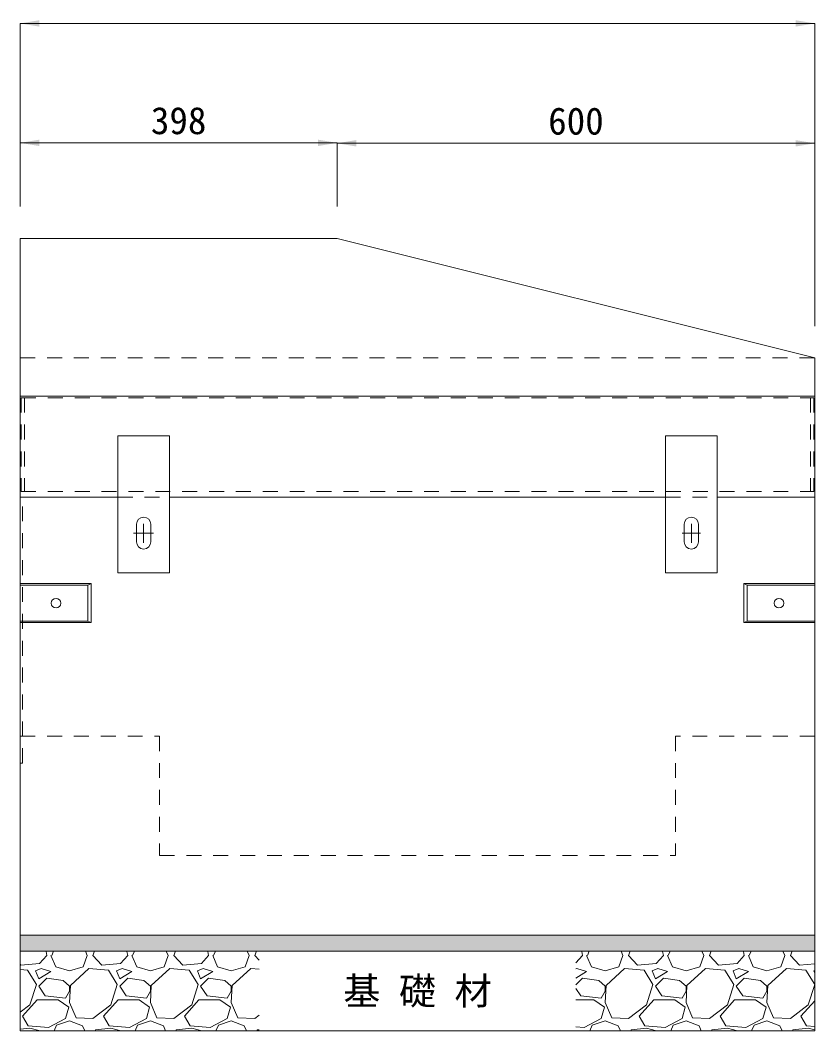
# Model space of a CAD drawing. Units: millimetres at full size. Extents: x 95 to 26200, y 7460 to 13400.
# Drawn here: x 2091 to 3089, y 10595 to 11864 of the extents above; entities that cross this region are included whole.
import ezdxf
from ezdxf.enums import TextEntityAlignment as Align

# ---------------------------------------------------------------- set-up
doc = ezdxf.new("R2010")
doc.units = ezdxf.units.MM
doc.header["$LTSCALE"] = 25
doc.linetypes.add('USER1', pattern=[1.35, 0.75, -0.6])
doc.linetypes.add('USER2', pattern=[28.575, 19.05, -3.175, 3.175, -3.175])
for name, color, linetype, lineweight in [('インサート', 3, 'USER1', 5), ('ハッチング_基礎', 150, 'Continuous', 5), ('プレート', 3, 'Continuous', 9), ('寸法線', 7, 'Continuous', 13), ('本体', 2, 'Continuous', 20), ('舗装・基礎', 7, 'Continuous', 20), ('補助線', 8, 'Continuous', 20), ('ｸﾞﾚｰﾁﾝｸﾞ', 7, 'USER1', 9)]:
    doc.layers.add(name, color=color, linetype=linetype, lineweight=lineweight)
doc.layers.add('ハッチング', color=7, linetype='Continuous')
doc.layers.add('文字', color=7, linetype='Continuous')
doc.styles.add('ＭＳ ゴシック', font='')
doc.styles.get('ＭＳ ゴシック').set_extended_font_data('MS Gothic')

# ---------------------------------------------------------------- blocks, each defined once
blk = doc.blocks.new('filled_arrow')
at = {"color": 0, "linetype": 'Continuous', "lineweight": -2}
blk.add_solid([(7.5, 1.25), (0, 0), (7.5, -1.25)], dxfattribs=at)

msp = doc.modelspace()

# ---------------------------------------------------------------- hatches: boundary and pattern name
at = {"layer": 'ハッチング'}
msp.add_hatch(color=256, dxfattribs=at).paths.add_polyline_path([(2090.53, 10715.09), (2090.53, 10695.09), (3088.53, 10695.09), (3088.53, 10715.09)])

# ---------------------------------------------------------------- linework, layer by layer
at = {"layer": 'インサート', "linetype": 'Continuous'}
for centre in [(2135.53, 11132.08), (3043.53, 11132.08)]:
    msp.add_circle(centre, 6, dxfattribs=at)
at = {"layer": 'ハッチング_基礎'}
for p, q in [((2124.03, 10689.71), (2114.89, 10679.55)), ((2123.02, 10694.79), (2121.84, 10695.09)), ((2124.03, 10689.71), (2123.02, 10694.79)), ((2129.11, 10689.71), (2135.21, 10675.49)), ((2130.13, 10689.71), (2132.43, 10695.09)), ((2169.75, 10675.49), (2174.83, 10689.71)), ((2172.35, 10695.09), (2174.83, 10689.71)), ((2181.94, 10689.71), (2183.96, 10695.09)), ((2193.12, 10677.52), (2181.94, 10689.71)), ((2225.63, 10689.71), (2216.49, 10679.55)), ((2224.62, 10694.79), (2223.44, 10695.09)), ((2225.63, 10689.71), (2224.62, 10694.79)), ((2230.71, 10689.71), (2236.81, 10675.49)), ((2231.73, 10689.71), (2234.03, 10695.09)), ((2271.35, 10675.49), (2276.43, 10689.71)), ((2273.95, 10695.09), (2276.43, 10689.71)), ((2283.54, 10689.71), (2285.56, 10695.09)), ((2294.72, 10677.52), (2283.54, 10689.71)), ((2327.23, 10689.71), (2318.09, 10679.55)), ((2326.22, 10694.79), (2325.04, 10695.09)), ((2327.23, 10689.71), (2326.22, 10694.79)), ((2332.31, 10689.71), (2338.41, 10675.49)), ((2333.33, 10689.71), (2335.63, 10695.09)), ((2372.95, 10675.49), (2378.03, 10689.71)), ((2375.55, 10695.09), (2378.03, 10689.71)), ((2385.14, 10689.71), (2387.16, 10695.09)), ((2390.53, 10683.84), (2385.14, 10689.71)), ((2796.83, 10689.71), (2788.53, 10680.48)), ((2795.82, 10694.79), (2794.64, 10695.09)), ((2796.83, 10689.71), (2795.82, 10694.79)), ((2801.91, 10689.71), (2808.01, 10675.49)), ((2802.93, 10689.71), (2805.23, 10695.09)), ((2842.55, 10675.49), (2847.63, 10689.71)), ((2845.15, 10695.09), (2847.63, 10689.71)), ((2854.74, 10689.71), (2856.76, 10695.09)), ((2865.92, 10677.52), (2854.74, 10689.71)), ((2898.43, 10689.71), (2889.29, 10679.55)), ((2897.42, 10694.79), (2896.24, 10695.09)), ((2898.43, 10689.71), (2897.42, 10694.79)), ((2903.51, 10689.71), (2909.61, 10675.49)), ((2904.53, 10689.71), (2906.83, 10695.09)), ((2944.15, 10675.49), (2949.23, 10689.71)), ((2946.75, 10695.09), (2949.23, 10689.71)), ((2956.34, 10689.71), (2958.36, 10695.09)), ((2967.52, 10677.52), (2956.34, 10689.71)), ((3000.03, 10689.71), (2990.89, 10679.55)), ((2999.02, 10694.79), (2997.84, 10695.09)), ((3000.03, 10689.71), (2999.02, 10694.79)), ((3005.11, 10689.71), (3011.21, 10675.49)), ((3006.13, 10689.71), (3008.43, 10695.09)), ((3045.75, 10675.49), (3050.83, 10689.71)), ((3048.35, 10695.09), (3050.83, 10689.71)), ((3057.94, 10689.71), (3059.96, 10695.09)), ((3069.12, 10677.52), (3057.94, 10689.71)), ((2091.52, 10677.52), (2090.53, 10678.6)), ((2114.89, 10679.55), (2091.52, 10677.52)), ((2116.92, 10673.46), (2109.81, 10670.41)), ((2129.11, 10669.39), (2116.92, 10673.46)), ((2135.21, 10675.49), (2152.48, 10670.41)), ((2152.48, 10670.41), (2169.75, 10675.49)), ((2176.86, 10673.46), (2153.5, 10652.12)), ((2201.25, 10671.42), (2176.86, 10673.46)), ((2216.49, 10679.55), (2193.12, 10677.52)), ((2218.52, 10673.46), (2211.41, 10670.41)), ((2230.71, 10669.39), (2218.52, 10673.46)), ((2236.81, 10675.49), (2254.08, 10670.41)), ((2254.08, 10670.41), (2271.35, 10675.49)), ((2278.46, 10673.46), (2255.1, 10652.12)), ((2302.85, 10671.42), (2278.46, 10673.46)), ((2318.09, 10679.55), (2294.72, 10677.52)), ((2320.12, 10673.46), (2313.01, 10670.41)), ((2332.31, 10669.39), (2320.12, 10673.46)), ((2338.41, 10675.49), (2355.68, 10670.41)), ((2355.68, 10670.41), (2372.95, 10675.49)), ((2380.06, 10673.46), (2356.7, 10652.12)), ((2390.53, 10672.58), (2380.06, 10673.46)), ((2789.72, 10673.46), (2788.53, 10672.94)), ((2801.91, 10669.39), (2789.72, 10673.46)), ((2808.01, 10675.49), (2825.28, 10670.41)), ((2825.28, 10670.41), (2842.55, 10675.49)), ((2849.66, 10673.46), (2826.3, 10652.12)), ((2874.05, 10671.42), (2849.66, 10673.46)), ((2889.29, 10679.55), (2865.92, 10677.52)), ((2891.32, 10673.46), (2884.21, 10670.41)), ((2903.51, 10669.39), (2891.32, 10673.46)), ((2909.61, 10675.49), (2926.88, 10670.41)), ((2926.88, 10670.41), (2944.15, 10675.49)), ((2951.26, 10673.46), (2927.9, 10652.12)), ((2975.65, 10671.42), (2951.26, 10673.46)), ((2990.89, 10679.55), (2967.52, 10677.52)), ((2992.92, 10673.46), (2985.81, 10670.41)), ((3005.11, 10669.39), (2992.92, 10673.46)), ((3011.21, 10675.49), (3028.48, 10670.41)), ((3028.48, 10670.41), (3045.75, 10675.49)), ((3052.86, 10673.46), (3029.5, 10652.12)), ((3077.25, 10671.42), (3052.86, 10673.46)), ((3088.53, 10679.21), (3069.12, 10677.52)), ((2099.65, 10671.42), (2090.53, 10672.18)), ((2110.82, 10653.14), (2099.65, 10671.42)), ((2109.81, 10670.41), (2113.87, 10660.25)), ((2113.87, 10660.25), (2129.11, 10669.39)), ((2124.03, 10661.26), (2113.87, 10651.1)), ((2144.35, 10658.22), (2124.03, 10661.26)), ((2212.42, 10653.14), (2201.25, 10671.42)), ((2211.41, 10670.41), (2215.47, 10660.25)), ((2215.47, 10660.25), (2230.71, 10669.39)), ((2225.63, 10661.26), (2215.47, 10651.1)), ((2245.95, 10658.22), (2225.63, 10661.26)), ((2314.02, 10653.14), (2302.85, 10671.42)), ((2313.01, 10670.41), (2317.07, 10660.25)), ((2317.07, 10660.25), (2332.31, 10669.39)), ((2327.23, 10661.26), (2317.07, 10651.1)), ((2347.55, 10658.22), (2327.23, 10661.26)), ((2788.53, 10661.36), (2801.91, 10669.39)), ((2796.83, 10661.26), (2788.53, 10652.96)), ((2817.15, 10658.22), (2796.83, 10661.26)), ((2885.22, 10653.14), (2874.05, 10671.42)), ((2884.21, 10670.41), (2888.27, 10660.25)), ((2888.27, 10660.25), (2903.51, 10669.39)), ((2898.43, 10661.26), (2888.27, 10651.1)), ((2918.75, 10658.22), (2898.43, 10661.26)), ((2986.82, 10653.14), (2975.65, 10671.42)), ((2985.81, 10670.41), (2989.87, 10660.25)), ((2989.87, 10660.25), (3005.11, 10669.39)), ((3000.03, 10661.26), (2989.87, 10651.1)), ((3020.35, 10658.22), (3000.03, 10661.26)), ((3088.42, 10653.14), (3077.25, 10671.42)), ((3088.53, 10670.89), (3087.41, 10670.41)), ((3087.41, 10670.41), (3088.53, 10667.61)), ((2102.7, 10627.74), (2110.82, 10653.14)), ((2113.87, 10651.1), (2122, 10638.91)), ((2152.48, 10651.1), (2144.35, 10658.22)), ((2153.5, 10652.12), (2152.48, 10630.78)), ((2152.48, 10645.01), (2152.48, 10651.1)), ((2204.3, 10627.74), (2212.42, 10653.14)), ((2215.47, 10651.1), (2223.6, 10638.91)), ((2254.08, 10651.1), (2245.95, 10658.22)), ((2255.1, 10652.12), (2254.08, 10630.78)), ((2254.08, 10645.01), (2254.08, 10651.1)), ((2305.9, 10627.74), (2314.02, 10653.14)), ((2317.07, 10651.1), (2325.2, 10638.91)), ((2355.68, 10651.1), (2347.55, 10658.22)), ((2356.7, 10652.12), (2355.68, 10630.78)), ((2355.68, 10645.01), (2355.68, 10651.1)), ((2788.53, 10648.32), (2794.8, 10638.91)), ((2825.28, 10651.1), (2817.15, 10658.22)), ((2826.3, 10652.12), (2825.28, 10630.78)), ((2825.28, 10645.01), (2825.28, 10651.1)), ((2877.1, 10627.74), (2885.22, 10653.14)), ((2888.27, 10651.1), (2896.4, 10638.91)), ((2926.88, 10651.1), (2918.75, 10658.22)), ((2927.9, 10652.12), (2926.88, 10630.78)), ((2926.88, 10645.01), (2926.88, 10651.1)), ((2978.7, 10627.74), (2986.82, 10653.14)), ((2989.87, 10651.1), (2998, 10638.91)), ((3028.48, 10651.1), (3020.35, 10658.22)), ((3029.5, 10652.12), (3028.48, 10630.78)), ((3028.48, 10645.01), (3028.48, 10651.1)), ((3080.3, 10627.74), (3088.42, 10653.14)), ((2122, 10638.91), (2147.4, 10635.86)), ((2147.4, 10635.86), (2152.48, 10645.01)), ((2223.6, 10638.91), (2249, 10635.86)), ((2249, 10635.86), (2254.08, 10645.01)), ((2325.2, 10638.91), (2350.6, 10635.86)), ((2350.6, 10635.86), (2355.68, 10645.01)), ((2794.8, 10638.91), (2820.2, 10635.86)), ((2820.2, 10635.86), (2825.28, 10645.01)), ((2896.4, 10638.91), (2921.8, 10635.86)), ((2921.8, 10635.86), (2926.88, 10645.01)), ((2998, 10638.91), (3023.4, 10635.86)), ((3023.4, 10635.86), (3028.48, 10645.01)), ((2090.53, 10618.33), (2102.7, 10627.74)), ((2093.55, 10613.51), (2111.84, 10633.83)), ((2111.84, 10633.83), (2138.26, 10633.83)), ((2138.26, 10633.83), (2151.46, 10624.69)), ((2151.46, 10624.69), (2147.4, 10610.46)), ((2152.48, 10630.78), (2160.61, 10611.48)), ((2181.94, 10610.46), (2204.3, 10627.74)), ((2195.15, 10613.51), (2213.44, 10633.83)), ((2213.44, 10633.83), (2239.86, 10633.83)), ((2239.86, 10633.83), (2253.06, 10624.69)), ((2253.06, 10624.69), (2249, 10610.46)), ((2254.08, 10630.78), (2262.21, 10611.48)), ((2283.54, 10610.46), (2305.9, 10627.74)), ((2296.75, 10613.51), (2315.04, 10633.83)), ((2315.04, 10633.83), (2341.46, 10633.83)), ((2341.46, 10633.83), (2354.66, 10624.69)), ((2354.66, 10624.69), (2350.6, 10610.46)), ((2355.68, 10630.78), (2363.81, 10611.48)), ((2788.53, 10633.83), (2811.06, 10633.83)), ((2811.06, 10633.83), (2824.26, 10624.69)), ((2824.26, 10624.69), (2820.2, 10610.46)), ((2825.28, 10630.78), (2833.41, 10611.48)), ((2854.74, 10610.46), (2877.1, 10627.74)), ((2867.95, 10613.51), (2886.24, 10633.83)), ((2886.24, 10633.83), (2912.66, 10633.83)), ((2912.66, 10633.83), (2925.86, 10624.69)), ((2925.86, 10624.69), (2921.8, 10610.46)), ((2926.88, 10630.78), (2935.01, 10611.48)), ((2956.34, 10610.46), (2978.7, 10627.74)), ((2969.55, 10613.51), (2987.84, 10633.83)), ((2987.84, 10633.83), (3014.26, 10633.83)), ((3014.26, 10633.83), (3027.46, 10624.69)), ((3027.46, 10624.69), (3023.4, 10610.46)), ((3028.48, 10630.78), (3036.61, 10611.48)), ((3057.94, 10610.46), (3080.3, 10627.74)), ((3071.15, 10613.51), (3088.53, 10632.82)), ((2100.66, 10601.32), (2093.55, 10613.51)), ((2147.4, 10610.46), (2126.06, 10599.29)), ((2160.61, 10611.48), (2181.94, 10610.46)), ((2202.26, 10601.32), (2195.15, 10613.51)), ((2249, 10610.46), (2227.66, 10599.29)), ((2262.21, 10611.48), (2283.54, 10610.46)), ((2303.86, 10601.32), (2296.75, 10613.51)), ((2350.6, 10610.46), (2329.26, 10599.29)), ((2363.81, 10611.48), (2385.14, 10610.46)), ((2385.14, 10610.46), (2390.53, 10614.62)), ((2820.2, 10610.46), (2798.86, 10599.29)), ((2833.41, 10611.48), (2854.74, 10610.46)), ((2875.06, 10601.32), (2867.95, 10613.51)), ((2921.8, 10610.46), (2900.46, 10599.29)), ((2935.01, 10611.48), (2956.34, 10610.46)), ((2976.66, 10601.32), (2969.55, 10613.51)), ((3023.4, 10610.46), (3002.06, 10599.29)), ((3036.61, 10611.48), (3057.94, 10610.46)), ((3078.26, 10601.32), (3071.15, 10613.51)), ((2102.7, 10598.27), (2090.53, 10596.99)), ((2126.06, 10599.29), (2100.66, 10601.32)), ((2115.44, 10595.09), (2102.7, 10598.27)), ((2133.12, 10595.09), (2136.22, 10602.34)), ((2136.22, 10602.34), (2152.48, 10607.42)), ((2152.48, 10607.42), (2168.74, 10601.32)), ((2168.74, 10601.32), (2171.61, 10595.09)), ((2184.56, 10595.09), (2184.99, 10596.24)), ((2204.3, 10598.27), (2184.99, 10596.24)), ((2227.66, 10599.29), (2202.26, 10601.32)), ((2217.04, 10595.09), (2204.3, 10598.27)), ((2234.72, 10595.09), (2237.82, 10602.34)), ((2237.82, 10602.34), (2254.08, 10607.42)), ((2254.08, 10607.42), (2270.34, 10601.32)), ((2270.34, 10601.32), (2273.21, 10595.09)), ((2286.16, 10595.09), (2286.59, 10596.24)), ((2305.9, 10598.27), (2286.59, 10596.24)), ((2329.26, 10599.29), (2303.86, 10601.32)), ((2318.64, 10595.09), (2305.9, 10598.27)), ((2336.32, 10595.09), (2339.42, 10602.34)), ((2339.42, 10602.34), (2355.68, 10607.42)), ((2355.68, 10607.42), (2371.94, 10601.32)), ((2371.94, 10601.32), (2374.81, 10595.09)), ((2387.76, 10595.09), (2388.19, 10596.24)), ((2390.53, 10596.48), (2388.19, 10596.24)), ((2798.86, 10599.29), (2788.53, 10600.11)), ((2805.92, 10595.09), (2809.02, 10602.34)), ((2809.02, 10602.34), (2825.28, 10607.42)), ((2825.28, 10607.42), (2841.54, 10601.32)), ((2841.54, 10601.32), (2844.41, 10595.09)), ((2857.36, 10595.09), (2857.79, 10596.24)), ((2877.1, 10598.27), (2857.79, 10596.24)), ((2900.46, 10599.29), (2875.06, 10601.32)), ((2889.84, 10595.09), (2877.1, 10598.27)), ((2907.52, 10595.09), (2910.62, 10602.34)), ((2910.62, 10602.34), (2926.88, 10607.42)), ((2926.88, 10607.42), (2943.14, 10601.32)), ((2943.14, 10601.32), (2946.01, 10595.09)), ((2958.96, 10595.09), (2959.39, 10596.24)), ((2978.7, 10598.27), (2959.39, 10596.24)), ((3002.06, 10599.29), (2976.66, 10601.32)), ((2991.44, 10595.09), (2978.7, 10598.27)), ((3009.12, 10595.09), (3012.22, 10602.34)), ((3012.22, 10602.34), (3028.48, 10607.42)), ((3028.48, 10607.42), (3044.74, 10601.32)), ((3044.74, 10601.32), (3047.61, 10595.09)), ((3060.56, 10595.09), (3060.99, 10596.24)), ((3080.3, 10598.27), (3060.99, 10596.24)), ((3088.53, 10600.5), (3078.26, 10601.32)), ((3088.53, 10596.21), (3080.3, 10598.27))]:
    msp.add_line(p, q, dxfattribs=at)
at = {"layer": 'プレート'}
for p, q in [((2213.03, 11342.08), (2213.03, 11170.08)), ((2213.03, 11342.08), (2278.03, 11342.08)), ((2278.03, 11342.08), (2278.03, 11170.08)), ((2901.03, 11342.08), (2966.03, 11342.08)), ((2901.03, 11170.08), (2901.03, 11342.08)), ((2966.03, 11170.08), (2966.03, 11342.08)), ((2236.53, 11231.08), (2236.53, 11209.08)), ((2254.53, 11231.08), (2254.53, 11209.08)), ((2924.53, 11231.08), (2924.53, 11209.08)), ((2942.53, 11231.08), (2942.53, 11209.08)), ((2213.03, 11170.08), (2278.03, 11170.08)), ((2901.03, 11170.08), (2966.03, 11170.08))]:
    msp.add_line(p, q, dxfattribs=at)
for centre, start, end in [((2245.53, 11231.08), 0, 180), ((2933.53, 11231.08), 0, 180), ((2245.53, 11209.08), 180, 0), ((2933.53, 11209.08), 180, 0)]:
    msp.add_arc(centre, 9, start, end, dxfattribs=at)
at = {"layer": '寸法線'}
for p, q in [((2090.53, 11860.09), (3088.53, 11860.09)), ((2090.53, 11630.09), (2090.53, 11860.09)), ((3088.53, 11592.77), (3088.53, 11860.09)), ((2090.53, 11710.09), (2488.53, 11710.09)), ((2090.53, 11630.09), (2090.53, 11710.09)), ((2488.53, 11630.09), (2488.53, 11710.09)), ((2488.53, 11709.54), (3088.53, 11709.54)), ((2488.53, 11630.09), (2488.53, 11709.54)), ((3088.53, 11480.09), (3088.53, 11709.54))]:
    msp.add_line(p, q, dxfattribs=at)
at = {"layer": '寸法線', "linetype": 'USER2', "lineweight": 9}
for p, q in [((2245.53, 11231.89), (2245.53, 11207.81)), ((2933.53, 11231.89), (2933.53, 11207.81)), ((2921.95, 11220.08), (2945.16, 11220.08))]:
    msp.add_line(p, q, dxfattribs=at)
at = {"layer": '本体'}
for p, q in [((2090.53, 11590.09), (2090.53, 10715.09)), ((2090.53, 11590.09), (2488.53, 11590.09)), ((2488.53, 11590.09), (3088.53, 11440.09)), ((3088.53, 11440.09), (3088.53, 10715.09)), ((2090.53, 11392.08), (3088.53, 11392.08)), ((2090.53, 11265.09), (2213.03, 11265.09)), ((2278.03, 11265.09), (2901.03, 11265.09)), ((2966.03, 11265.09), (3088.53, 11265.09))]:
    msp.add_line(p, q, dxfattribs=at)
at = {"layer": '本体', "linetype": 'USER1', "lineweight": 9}
msp.add_line((2090.53, 11440.09), (3088.53, 11440.09), dxfattribs=at)
at = {"layer": '本体', "color": 4, "linetype": 'USER1', "lineweight": 5}
for p, q in [((2093.52, 10931.08), (2093.52, 11265.08)), ((2090.53, 10931.08), (2093.52, 10931.08))]:
    msp.add_line(p, q, dxfattribs=at)
at = {"layer": '本体', "linetype": 'USER1'}
for p, q in [((2213.03, 11265.09), (2278.03, 11265.09)), ((2901.03, 11265.09), (2966.03, 11265.09))]:
    msp.add_line(p, q, dxfattribs=at)
at = {"layer": '本体', "color": 4, "lineweight": 5}
for p, q in [((2090.53, 11156.58), (2179.52, 11156.58)), ((2090.53, 11154.58), (2175.52, 11154.58)), ((2175.52, 11154.58), (2179.52, 11156.58)), ((2175.52, 11154.58), (2175.52, 11109.58)), ((2179.52, 11156.58), (2179.52, 11107.58)), ((3088.53, 11156.58), (2999.53, 11156.58)), ((3003.53, 11154.58), (2999.53, 11156.58)), ((2999.53, 11156.58), (2999.53, 11107.58)), ((3088.53, 11154.58), (3003.53, 11154.58)), ((3003.53, 11154.58), (3003.53, 11109.58)), ((2175.52, 11109.58), (2090.53, 11109.58)), ((2179.52, 11107.58), (2090.53, 11107.58)), ((2175.52, 11109.58), (2179.52, 11107.58)), ((3003.53, 11109.58), (2999.53, 11107.58)), ((2999.53, 11107.58), (3088.53, 11107.58)), ((3003.53, 11109.58), (3088.53, 11109.58))]:
    msp.add_line(p, q, dxfattribs=at)
at = {"layer": '本体', "linetype": 'USER1', "lineweight": 15}
for p, q in [((2090.53, 10965.08), (2265.53, 10965.08)), ((2265.53, 10965.08), (2265.53, 10815.09)), ((3088.53, 10965.08), (2913.53, 10965.08)), ((2913.53, 10965.08), (2913.53, 10815.09)), ((2265.53, 10815.09), (2913.53, 10815.09))]:
    msp.add_line(p, q, dxfattribs=at)
at = {"layer": '本体', "lineweight": 9}
msp.add_line((2090.53, 10715.09), (3088.53, 10715.09), dxfattribs=at)
at = {"layer": '舗装・基礎', "color": 3, "lineweight": 13}
for p, q in [((2090.53, 10715.09), (2090.53, 10595.09)), ((3088.53, 10715.09), (3088.53, 10595.09)), ((2090.53, 10695.09), (3088.53, 10695.09)), ((2090.53, 10595.09), (3088.53, 10595.09))]:
    msp.add_line(p, q, dxfattribs=at)
at = {"layer": '補助線', "linetype": 'USER2'}
msp.add_line((2233.03, 11220.08), (2258.03, 11220.08), dxfattribs=at)
at = {"layer": 'ｸﾞﾚｰﾁﾝｸﾞ'}
for p, q in [((2091.53, 11390.08), (3087.53, 11390.08)), ((2091.53, 11390.08), (2091.53, 11272.08)), ((2096.03, 11390.08), (2096.03, 11272.08)), ((3083.02, 11390.08), (3083.02, 11272.08)), ((3087.53, 11390.08), (3087.53, 11272.08)), ((2091.53, 11272.08), (3087.53, 11272.08))]:
    msp.add_line(p, q, dxfattribs=at)

# ---------------------------------------------------------------- block references
at = {"layer": '寸法線', "xscale": 3.2, "yscale": 3.2}
for p in [(2090.53, 11860.09), (2090.53, 11710.09), (2488.53, 11709.54)]:
    msp.add_blockref('filled_arrow', p, dxfattribs=at)
at = {"layer": '寸法線', "xscale": 3.2, "yscale": 3.2, "rotation": 180}
for p in [(3088.53, 11860.09), (2488.53, 11710.09), (3088.53, 11709.54)]:
    msp.add_blockref('filled_arrow', p, dxfattribs=at)

# ---------------------------------------------------------------- texts
at = {"layer": '寸法線', "style": 'ＭＳ ゴシック'}
for s, p in [('398', (2289.53, 11738.09)), ('600', (2788.53, 11737.54))]:
    msp.add_text(s, height=34.18, dxfattribs=at).set_placement(p, align=Align.MIDDLE_CENTER)
at = {"layer": '文字', "style": 'ＭＳ ゴシック'}
msp.add_text('基 礎 材', height=34.18, dxfattribs=at).set_placement((2589.53, 10645.09), align=Align.MIDDLE_CENTER)

doc.saveas('drawing.dxf')
